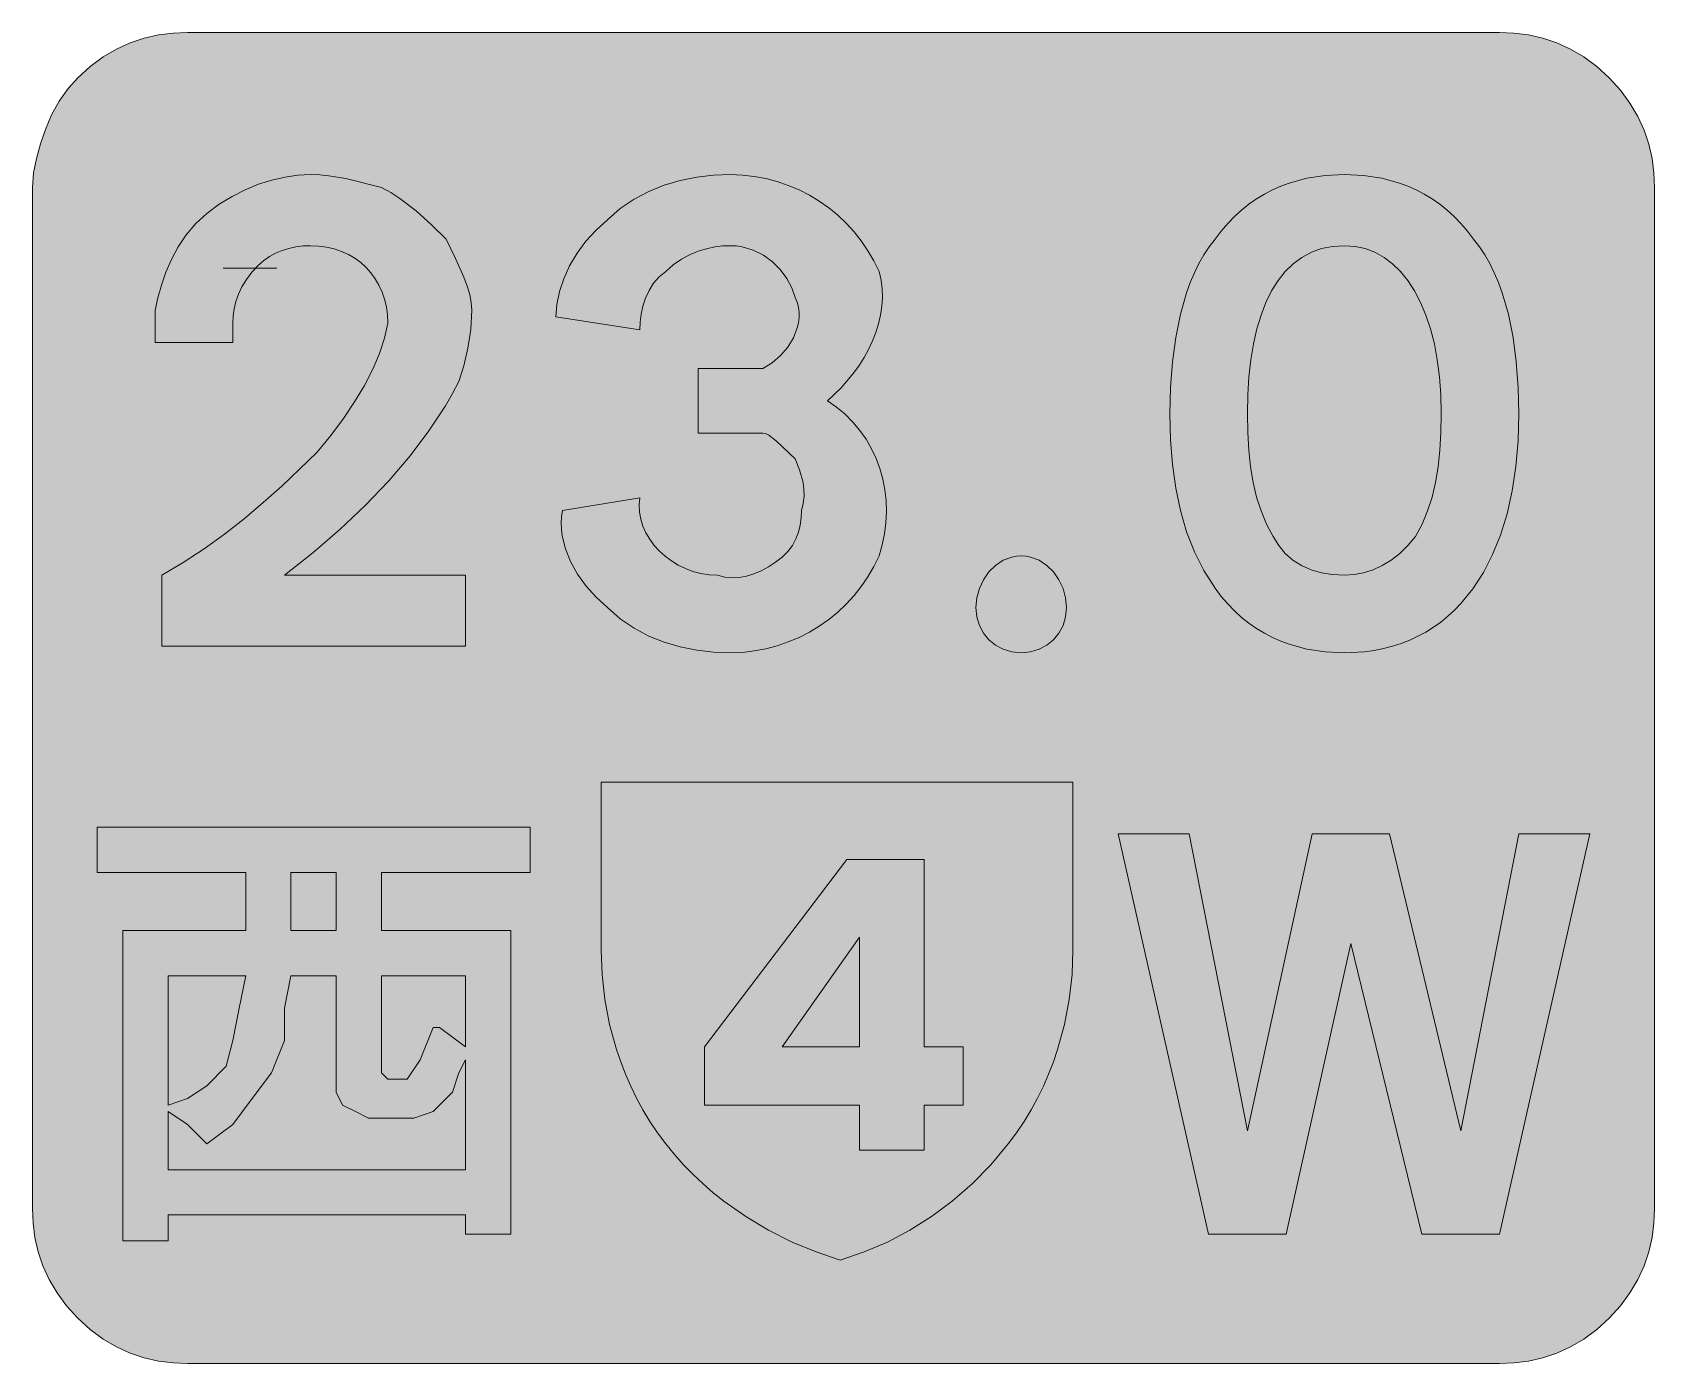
# Model space of a CAD drawing. Header units: metres. Extents: x 133 to 434, y 12 to 259.
import ezdxf

# ---------------------------------------------------------------- set-up
doc = ezdxf.new("R2010")
doc.units = ezdxf.units.M
for name, color, linetype, true_color in [('FILL_BLACK_000000', 7, 'Continuous', 0x000000), ('FILL_LIME_00FF00', 7, 'Continuous', 0x00ff00), ('FILL_WHITE_FFFFFF', 7, 'Continuous', 0xffffff), ('FILL_YELLOW_FFFF00', 7, 'Continuous', 0xffff00), ('STROKE_WHITE_FFFFFF', 7, 'Continuous', 0xffffff)]:
    doc.layers.add(name, color=color, linetype=linetype, true_color=true_color)

msp = doc.modelspace()

# ---------------------------------------------------------------- hatches: boundary and pattern name
at = {"layer": 'FILL_BLACK_000000', "true_color": 0x000000}
h = msp.add_hatch(color=7, dxfattribs=at)
h.dxf.hatch_style = 1
h.paths.add_polyline_path([(305.85, 59.76), (298.65, 59.76), (298.65, 51.36), (286.65, 51.36), (286.65, 59.76), (257.85, 59.76), (257.85, 70.56), (284.25, 105.36), (298.65, 105.36), (298.65, 70.56), (305.85, 70.56), (305.85, 59.76)])
h.paths.add_polyline_path([(286.65, 70.56), (286.65, 90.96), (272.25, 70.56), (286.65, 70.56)], flags=16)
at = {"layer": 'FILL_LIME_00FF00', "true_color": 0x00ff00}
h = msp.add_hatch(color=7, dxfattribs=at)
h.dxf.hatch_style = 1
h.paths.add_polyline_path([(405.45, 258.96), (408.15, 258.85), (410.83, 258.49), (413.49, 257.88), (416.1, 257.01), (418.66, 255.85), (421.14, 254.4), (423.55, 252.64), (425.85, 250.56), (427.93, 248.26), (429.69, 245.85), (431.14, 243.37), (432.3, 240.81), (433.17, 238.2), (433.78, 235.54), (434.14, 232.86), (434.25, 230.16), (434.25, 40.56), (434.14, 37.86), (433.78, 35.18), (433.17, 32.52), (432.3, 29.91), (431.14, 27.35), (429.69, 24.87), (427.93, 22.46), (425.85, 20.16), (423.55, 18.08), (421.14, 16.32), (418.66, 14.87), (416.1, 13.71), (413.49, 12.84), (410.83, 12.23), (408.15, 11.87), (405.45, 11.76), (161.85, 11.76), (159.15, 11.87), (156.47, 12.23), (153.81, 12.84), (151.2, 13.71), (148.64, 14.87), (146.16, 16.32), (143.75, 18.08), (141.45, 20.16), (139.37, 22.46), (137.61, 24.87), (136.16, 27.35), (135, 29.91), (134.13, 32.52), (133.52, 35.18), (133.16, 37.86), (133.05, 40.56), (133.05, 230.16), (133.26, 232.86), (133.8, 235.56), (134.57, 238.26), (135.45, 240.96), (136.56, 243.64), (138, 246.21), (139.67, 248.55), (141.45, 250.56), (143.75, 252.64), (146.16, 254.4), (148.64, 255.85), (151.2, 257.01), (153.81, 257.88), (156.47, 258.49), (159.15, 258.85), (161.85, 258.96), (405.45, 258.96)])
at = {"layer": 'FILL_WHITE_FFFFFF', "true_color": 0xffffff}
h = msp.add_hatch(color=7, dxfattribs=at)
h.dxf.hatch_style = 1
h.paths.add_polyline_path([(155.85, 201.36), (155.85, 207.36), (156.36, 209.66), (157.01, 212.03), (157.83, 214.43), (158.85, 216.81), (160.09, 219.14), (161.59, 221.37), (163.36, 223.45), (165.45, 225.36), (167.75, 227.05), (170.14, 228.51), (172.58, 229.75), (175.05, 230.76), (177.52, 231.55), (179.96, 232.11), (182.35, 232.45), (184.65, 232.56), (186.4, 232.51), (188.06, 232.35), (191.25, 231.81), (197.85, 230.16), (199.6, 229.21), (201.24, 228.15), (204.3, 225.81), (207.13, 223.24), (209.85, 220.56), (211.61, 216.98), (213.15, 213.51), (213.76, 211.85), (214.24, 210.27), (214.54, 208.76), (214.65, 207.36), (214.44, 203.78), (213.9, 200.31), (213.13, 197.07), (212.25, 194.16), (211.06, 191.9), (209.73, 189.61), (206.68, 184.99), (203.16, 180.34), (199.2, 175.71), (194.85, 171.13), (190.14, 166.65), (185.13, 162.32), (179.85, 158.16), (213.45, 158.16), (213.45, 144.96), (157.05, 144.96), (157.05, 158.16), (161.04, 160.52), (164.93, 163.07), (168.69, 165.8), (172.35, 168.66), (175.89, 171.64), (179.33, 174.7), (185.85, 180.96), (188.44, 184.11), (190.78, 187.24), (192.87, 190.35), (194.7, 193.41), (196.24, 196.42), (197.49, 199.35), (198.43, 202.21), (199.05, 204.96), (198.98, 206.51), (198.78, 207.99), (198.44, 209.41), (197.98, 210.75), (197.4, 212.02), (196.71, 213.21), (195.91, 214.31), (195, 215.31), (194, 216.22), (192.9, 217.02), (191.71, 217.71), (190.44, 218.29), (189.1, 218.75), (187.68, 219.09), (186.2, 219.29), (184.65, 219.36), (183.3, 219.3), (181.97, 219.13), (180.66, 218.85), (179.4, 218.46), (178.19, 217.95), (177.06, 217.33), (176, 216.6), (175.05, 215.76), (173.81, 214.41), (172.78, 213.06), (171.95, 211.71), (171.3, 210.36), (170.82, 209.01), (170.49, 207.66), (170.31, 206.31), (170.25, 204.96), (170.25, 201.36), (155.85, 201.36)])
h = msp.add_hatch(color=7, dxfattribs=at)
h.dxf.hatch_style = 1
h.paths.add_polyline_path([(256.65, 184.56), (256.65, 196.56), (266.25, 196.56), (267.45, 196.56), (268.65, 196.56), (270.38, 197.62), (271.95, 198.96), (273.29, 200.53), (274.35, 202.26), (275.07, 204.11), (275.29, 205.05), (275.4, 206.01), (275.4, 206.97), (275.28, 207.91), (275.03, 208.85), (274.65, 209.76), (274.04, 211.55), (273.11, 213.28), (271.91, 214.91), (270.45, 216.36), (268.77, 217.59), (266.89, 218.53), (264.84, 219.14), (263.76, 219.3), (262.65, 219.36), (261.25, 219.3), (259.76, 219.12), (258.22, 218.79), (256.65, 218.31), (255.08, 217.66), (253.54, 216.83), (252.05, 215.8), (250.65, 214.56), (249.41, 213.55), (248.38, 212.37), (247.55, 211.04), (246.9, 209.61), (246.42, 208.13), (246.09, 206.63), (245.91, 205.16), (245.85, 203.76), (230.25, 206.16), (230.42, 208.46), (230.91, 210.83), (231.71, 213.23), (232.8, 215.61), (234.18, 217.94), (235.82, 220.17), (237.71, 222.25), (239.85, 224.16), (242.21, 226.24), (244.76, 228), (247.49, 229.45), (250.35, 230.61), (253.33, 231.48), (256.39, 232.09), (259.5, 232.45), (262.65, 232.56), (264.88, 232.48), (267.08, 232.23), (269.24, 231.82), (271.35, 231.27), (273.4, 230.56), (275.39, 229.71), (277.31, 228.73), (279.15, 227.61), (280.91, 226.37), (282.57, 225), (284.14, 223.52), (285.6, 221.93), (286.95, 220.23), (288.18, 218.43), (289.28, 216.54), (290.25, 214.56), (290.62, 212.97), (290.82, 211.36), (290.87, 209.74), (290.78, 208.11), (290.54, 206.48), (290.17, 204.86), (289.67, 203.25), (289.05, 201.66), (288.32, 200.1), (287.48, 198.58), (286.55, 197.09), (285.53, 195.66), (283.23, 192.97), (280.65, 190.56), (282.38, 189.37), (283.97, 188.04), (285.41, 186.6), (286.71, 185.05), (287.86, 183.4), (288.86, 181.66), (289.7, 179.84), (290.4, 177.96), (290.94, 176.02), (291.33, 174.04), (291.55, 172.02), (291.62, 169.97), (291.52, 167.91), (291.26, 165.85), (290.84, 163.8), (290.25, 161.76), (289.28, 159.78), (288.18, 157.89), (286.95, 156.09), (285.6, 154.39), (284.14, 152.8), (282.57, 151.32), (280.91, 149.95), (279.15, 148.71), (277.31, 147.59), (275.39, 146.61), (273.4, 145.76), (271.35, 145.05), (269.24, 144.5), (267.08, 144.09), (264.88, 143.84), (262.65, 143.76), (259.5, 143.87), (256.39, 144.23), (253.33, 144.84), (250.35, 145.71), (247.49, 146.87), (244.76, 148.32), (242.21, 150.08), (239.85, 152.16), (237.72, 154.07), (235.84, 156.15), (234.24, 158.38), (232.95, 160.71), (232, 163.09), (231.41, 165.49), (231.27, 166.68), (231.22, 167.86), (231.28, 169.02), (231.45, 170.16), (245.85, 172.56), (245.72, 171.21), (245.78, 169.87), (246.01, 168.56), (246.41, 167.27), (246.97, 166.03), (247.66, 164.84), (248.5, 163.71), (249.45, 162.66), (250.52, 161.69), (251.69, 160.82), (252.95, 160.05), (254.29, 159.4), (255.7, 158.87), (257.17, 158.48), (258.69, 158.24), (260.25, 158.16), (261.6, 157.82), (262.95, 157.69), (264.3, 157.76), (265.65, 158.01), (267, 158.43), (268.35, 159), (269.7, 159.72), (271.05, 160.56), (272.29, 161.51), (273.32, 162.57), (274.15, 163.7), (274.8, 164.91), (275.28, 166.17), (275.61, 167.48), (275.79, 168.81), (275.85, 170.16), (276.19, 171.51), (276.34, 172.84), (276.31, 174.15), (276.15, 175.41), (275.51, 177.75), (274.65, 179.76), (271.2, 183.06), (269.76, 184.15), (269.15, 184.45), (268.65, 184.56), (256.65, 184.56)])
h = msp.add_hatch(color=7, dxfattribs=at)
h.dxf.hatch_style = 1
h.paths.add_polyline_path([(344.72, 197.78), (345.33, 202.31), (346.2, 206.61), (347.36, 210.62), (348.04, 212.51), (348.81, 214.32), (349.65, 216.03), (350.57, 217.64), (351.57, 219.15), (352.65, 220.56), (353.8, 222.08), (355.01, 223.49), (356.27, 224.79), (357.58, 225.98), (358.94, 227.07), (360.35, 228.05), (361.8, 228.93), (363.3, 229.71), (364.84, 230.39), (366.42, 230.98), (369.69, 231.87), (373.11, 232.39), (376.65, 232.56), (380.19, 232.39), (383.61, 231.87), (386.88, 230.98), (388.46, 230.39), (390, 229.71), (391.5, 228.93), (392.95, 228.05), (394.36, 227.07), (395.72, 225.98), (397.03, 224.79), (398.29, 223.49), (399.5, 222.08), (400.65, 220.56), (401.73, 219.15), (402.73, 217.64), (403.65, 216.03), (404.49, 214.32), (405.26, 212.51), (405.94, 210.62), (407.1, 206.61), (407.97, 202.31), (408.58, 197.78), (408.94, 193.05), (409.05, 188.16), (408.91, 183.11), (408.49, 178.33), (407.81, 173.81), (406.86, 169.58), (405.64, 165.63), (404.18, 161.98), (402.46, 158.64), (400.5, 155.61), (398.3, 152.9), (397.11, 151.68), (395.87, 150.53), (394.56, 149.47), (393.2, 148.5), (391.79, 147.61), (390.32, 146.82), (388.79, 146.11), (387.22, 145.49), (385.58, 144.97), (383.9, 144.54), (382.16, 144.2), (380.38, 143.96), (376.65, 143.76), (373.11, 143.93), (369.69, 144.45), (366.42, 145.34), (364.84, 145.93), (363.3, 146.61), (361.8, 147.39), (360.35, 148.27), (358.94, 149.25), (357.58, 150.34), (356.27, 151.53), (355.01, 152.83), (353.8, 154.24), (352.65, 155.76), (350.57, 159.02), (348.81, 162.51), (347.36, 166.22), (346.2, 170.16), (345.33, 174.32), (344.72, 178.71), (344.36, 183.32), (344.25, 188.16), (344.36, 193.05), (344.72, 197.78)])
h.paths.add_polyline_path([(380.23, 158.61), (381.99, 159.17), (383.7, 159.96), (385.36, 160.97), (386.94, 162.21), (388.45, 163.67), (389.85, 165.36), (391.09, 167.67), (392.12, 170.1), (392.95, 172.68), (393.6, 175.41), (394.08, 178.31), (394.41, 181.39), (394.59, 184.67), (394.65, 188.16), (394.57, 191.67), (394.32, 195.01), (393.91, 198.17), (393.36, 201.13), (392.65, 203.9), (391.8, 206.47), (390.82, 208.82), (389.7, 210.96), (388.46, 212.87), (387.09, 214.55), (385.61, 215.99), (384.02, 217.18), (382.32, 218.13), (380.52, 218.81), (378.63, 219.22), (376.65, 219.36), (374.47, 219.22), (372.43, 218.81), (370.53, 218.13), (368.78, 217.18), (367.16, 215.99), (365.68, 214.55), (364.35, 212.87), (363.15, 210.96), (362.1, 208.82), (361.18, 206.47), (360.41, 203.9), (359.78, 201.13), (359.28, 198.17), (358.93, 195.01), (358.72, 191.67), (358.65, 188.16), (358.71, 184.67), (358.89, 181.39), (359.22, 178.31), (359.7, 175.41), (360.35, 172.68), (361.18, 170.1), (362.21, 167.67), (363.45, 165.36), (364.46, 163.67), (365.68, 162.21), (367.1, 160.97), (368.7, 159.96), (370.47, 159.17), (372.39, 158.61), (374.46, 158.27), (376.65, 158.16), (378.45, 158.27), (380.23, 158.61)], flags=16)
h = msp.add_hatch(color=7, dxfattribs=at)
h.dxf.hatch_style = 1
h.paths.add_polyline_path([(324.89, 150.42), (324.41, 148.82), (323.66, 147.39), (322.65, 146.16), (321.42, 145.15), (319.99, 144.4), (318.39, 143.92), (316.65, 143.76), (314.91, 143.92), (313.31, 144.4), (311.88, 145.15), (310.65, 146.16), (309.64, 147.39), (308.89, 148.82), (308.41, 150.42), (308.25, 152.16), (308.41, 153.95), (308.89, 155.68), (309.64, 157.31), (310.65, 158.76), (311.88, 159.99), (313.31, 160.93), (314.91, 161.54), (315.76, 161.7), (316.65, 161.76), (317.54, 161.7), (318.39, 161.54), (319.99, 160.93), (321.42, 159.99), (322.65, 158.76), (323.66, 157.31), (324.41, 155.68), (324.89, 153.95), (325.05, 152.16), (324.89, 150.42)])
h = msp.add_hatch(color=7, dxfattribs=at)
h.dxf.hatch_style = 1
h.paths.add_polyline_path([(158.25, 34.56), (149.85, 34.56), (149.85, 92.16), (172.65, 92.16), (172.65, 102.96), (145.05, 102.96), (145.05, 111.36), (225.45, 111.36), (225.45, 102.96), (197.85, 102.96), (197.85, 92.16), (221.85, 92.16), (221.85, 35.76), (213.45, 35.76), (213.45, 39.36), (158.25, 39.36), (158.25, 34.56)])
h.paths.add_polyline_path([(181.05, 92.16), (189.45, 92.16), (189.45, 102.96), (181.05, 102.96), (181.05, 92.16)], flags=16)
h.paths.add_polyline_path([(202.65, 64.56), (205.05, 68.16), (207.45, 74.16), (208.65, 74.16), (213.45, 70.56), (213.45, 83.76), (197.85, 83.76), (197.85, 68.16), (197.85, 65.76), (199.05, 64.56), (202.65, 64.56)], flags=16)
h.paths.add_polyline_path([(165.45, 63.36), (169.05, 66.96), (170.25, 71.76), (171.45, 77.76), (172.65, 83.76), (158.25, 83.76), (158.25, 59.76), (161.85, 60.96), (165.45, 63.36)], flags=16)
h.paths.add_polyline_path([(213.45, 68.16), (212.25, 65.76), (211.05, 62.16), (207.45, 58.56), (203.85, 57.36), (195.45, 57.36), (193.05, 58.56), (190.65, 59.76), (189.45, 62.16), (189.45, 64.56), (189.45, 83.76), (181.05, 83.76), (179.85, 77.76), (179.85, 71.76), (177.45, 65.76), (173.85, 60.96), (170.25, 56.16), (165.45, 52.56), (161.85, 56.16), (158.25, 58.56), (158.25, 47.76), (213.45, 47.76), (213.45, 68.16)], flags=16)
h = msp.add_hatch(color=7, dxfattribs=at)
h.dxf.hatch_style = 1
h.paths.add_polyline_path([(334.65, 110.16), (347.85, 110.16), (358.65, 54.96), (370.65, 110.16), (385.05, 110.16), (398.25, 54.96), (409.05, 110.16), (422.25, 110.16), (405.45, 35.76), (391.05, 35.76), (377.85, 89.76), (365.85, 35.76), (351.45, 35.76), (334.65, 110.16)])
at = {"layer": 'FILL_YELLOW_FFFF00', "true_color": 0xffff00}
h = msp.add_hatch(color=7, dxfattribs=at)
h.dxf.hatch_style = 1
h.paths.add_polyline_path([(278.56, 32.48), (274.11, 34.33), (269.74, 36.53), (265.5, 39.06), (261.43, 41.93), (259.47, 43.49), (257.57, 45.13), (255.73, 46.86), (253.96, 48.68), (252.27, 50.58), (250.65, 52.56), (249.13, 54.61), (247.72, 56.72), (246.42, 58.86), (245.23, 61.05), (244.14, 63.28), (243.16, 65.53), (242.28, 67.81), (241.5, 70.11), (240.23, 74.74), (239.34, 79.39), (238.82, 84.01), (238.65, 88.56), (238.65, 119.76), (326.25, 119.76), (326.25, 88.56), (326.08, 84.01), (325.56, 79.39), (324.67, 74.74), (323.4, 70.11), (322.62, 67.81), (321.74, 65.53), (320.76, 63.28), (319.67, 61.05), (318.48, 58.86), (317.18, 56.72), (315.77, 54.61), (314.25, 52.56), (310.99, 48.68), (307.52, 45.13), (303.85, 41.93), (300, 39.06), (295.98, 36.53), (291.81, 34.33), (287.49, 32.48), (283.05, 30.96), (278.56, 32.48)])

# ---------------------------------------------------------------- linework, layer by layer
at = {"layer": 'FILL_BLACK_000000', "lineweight": 0, "true_color": 0x000000}
for points in [[(305.85, 59.76), (298.65, 59.76), (298.65, 51.36), (286.65, 51.36), (286.65, 59.76), (257.85, 59.76), (257.85, 70.56), (284.25, 105.36), (298.65, 105.36), (298.65, 70.56), (305.85, 70.56)], [(286.65, 70.56), (286.65, 90.96), (272.25, 70.56)]]:
    msp.add_lwpolyline(points, close=True, dxfattribs=at)
at = {"layer": 'FILL_LIME_00FF00', "lineweight": 0, "true_color": 0x00ff00}
msp.add_lwpolyline([(405.45, 258.96), (408.15, 258.85), (410.83, 258.49), (413.49, 257.88), (416.1, 257.01), (418.66, 255.85), (421.14, 254.4), (423.55, 252.64), (425.85, 250.56), (427.93, 248.26), (429.69, 245.85), (431.14, 243.37), (432.3, 240.81), (433.17, 238.2), (433.78, 235.54), (434.14, 232.86), (434.25, 230.16), (434.25, 40.56), (434.14, 37.86), (433.78, 35.18), (433.17, 32.52), (432.3, 29.91), (431.14, 27.35), (429.69, 24.87), (427.93, 22.46), (425.85, 20.16), (423.55, 18.08), (421.14, 16.32), (418.66, 14.87), (416.1, 13.71), (413.49, 12.84), (410.83, 12.23), (408.15, 11.87), (405.45, 11.76), (161.85, 11.76), (159.15, 11.87), (156.47, 12.23), (153.81, 12.84), (151.2, 13.71), (148.64, 14.87), (146.16, 16.32), (143.75, 18.08), (141.45, 20.16), (139.37, 22.46), (137.61, 24.87), (136.16, 27.35), (135, 29.91), (134.13, 32.52), (133.52, 35.18), (133.16, 37.86), (133.05, 40.56), (133.05, 230.16), (133.26, 232.86), (133.8, 235.56), (134.57, 238.26), (135.45, 240.96), (136.56, 243.64), (138, 246.21), (139.67, 248.55), (141.45, 250.56), (143.75, 252.64), (146.16, 254.4), (148.64, 255.85), (151.2, 257.01), (153.81, 257.88), (156.47, 258.49), (159.15, 258.85), (161.85, 258.96)], close=True, dxfattribs=at)
at = {"layer": 'FILL_WHITE_FFFFFF', "lineweight": 0, "true_color": 0xffffff}
for points in [[(155.85, 201.36), (155.85, 207.36), (156.36, 209.66), (157.01, 212.03), (157.83, 214.43), (158.85, 216.81), (160.09, 219.14), (161.59, 221.37), (163.36, 223.45), (165.45, 225.36), (167.75, 227.05), (170.14, 228.51), (172.58, 229.75), (175.05, 230.76), (177.52, 231.55), (179.96, 232.11), (182.35, 232.45), (184.65, 232.56), (186.4, 232.51), (188.06, 232.35), (191.25, 231.81), (197.85, 230.16), (199.6, 229.21), (201.24, 228.15), (204.3, 225.81), (207.13, 223.24), (209.85, 220.56), (211.61, 216.98), (213.15, 213.51), (213.76, 211.85), (214.24, 210.27), (214.54, 208.76), (214.65, 207.36), (214.44, 203.78), (213.9, 200.31), (213.13, 197.07), (212.25, 194.16), (211.06, 191.9), (209.73, 189.61), (206.68, 184.99), (203.16, 180.34), (199.2, 175.71), (194.85, 171.13), (190.14, 166.65), (185.13, 162.32), (179.85, 158.16), (213.45, 158.16), (213.45, 144.96), (157.05, 144.96), (157.05, 158.16), (161.04, 160.52), (164.93, 163.07), (168.69, 165.8), (172.35, 168.66), (175.89, 171.64), (179.33, 174.7), (185.85, 180.96), (188.44, 184.11), (190.78, 187.24), (192.87, 190.35), (194.7, 193.41), (196.24, 196.42), (197.49, 199.35), (198.43, 202.21), (199.05, 204.96), (198.98, 206.51), (198.78, 207.99), (198.44, 209.41), (197.98, 210.75), (197.4, 212.02), (196.71, 213.21), (195.91, 214.31), (195, 215.31), (194, 216.22), (192.9, 217.02), (191.71, 217.71), (190.44, 218.29), (189.1, 218.75), (187.68, 219.09), (186.2, 219.29), (184.65, 219.36), (183.3, 219.3), (181.97, 219.13), (180.66, 218.85), (179.4, 218.46), (178.19, 217.95), (177.06, 217.33), (176, 216.6), (175.05, 215.76), (173.81, 214.41), (172.78, 213.06), (171.95, 211.71), (171.3, 210.36), (170.82, 209.01), (170.49, 207.66), (170.31, 206.31), (170.25, 204.96), (170.25, 201.36)], [(256.65, 184.56), (256.65, 196.56), (266.25, 196.56), (267.45, 196.56), (268.65, 196.56), (270.38, 197.62), (271.95, 198.96), (273.29, 200.53), (274.35, 202.26), (275.07, 204.11), (275.29, 205.05), (275.4, 206.01), (275.4, 206.97), (275.28, 207.91), (275.03, 208.85), (274.65, 209.76), (274.04, 211.55), (273.11, 213.28), (271.91, 214.91), (270.45, 216.36), (268.77, 217.59), (266.89, 218.53), (264.84, 219.14), (263.76, 219.3), (262.65, 219.36), (261.25, 219.3), (259.76, 219.12), (258.22, 218.79), (256.65, 218.31), (255.08, 217.66), (253.54, 216.83), (252.05, 215.8), (250.65, 214.56), (249.41, 213.55), (248.38, 212.37), (247.55, 211.04), (246.9, 209.61), (246.42, 208.13), (246.09, 206.63), (245.91, 205.16), (245.85, 203.76), (230.25, 206.16), (230.42, 208.46), (230.91, 210.83), (231.71, 213.23), (232.8, 215.61), (234.18, 217.94), (235.82, 220.17), (237.71, 222.25), (239.85, 224.16), (242.21, 226.24), (244.76, 228), (247.49, 229.45), (250.35, 230.61), (253.33, 231.48), (256.39, 232.09), (259.5, 232.45), (262.65, 232.56), (264.88, 232.48), (267.08, 232.23), (269.24, 231.82), (271.35, 231.27), (273.4, 230.56), (275.39, 229.71), (277.31, 228.73), (279.15, 227.61), (280.91, 226.37), (282.57, 225), (284.14, 223.52), (285.6, 221.93), (286.95, 220.23), (288.18, 218.43), (289.28, 216.54), (290.25, 214.56), (290.62, 212.97), (290.82, 211.36), (290.87, 209.74), (290.78, 208.11), (290.54, 206.48), (290.17, 204.86), (289.67, 203.25), (289.05, 201.66), (288.32, 200.1), (287.48, 198.58), (286.55, 197.09), (285.53, 195.66), (283.23, 192.97), (280.65, 190.56), (282.38, 189.37), (283.97, 188.04), (285.41, 186.6), (286.71, 185.05), (287.86, 183.4), (288.86, 181.66), (289.7, 179.84), (290.4, 177.96), (290.94, 176.02), (291.33, 174.04), (291.55, 172.02), (291.62, 169.97), (291.52, 167.91), (291.26, 165.85), (290.84, 163.8), (290.25, 161.76), (289.28, 159.78), (288.18, 157.89), (286.95, 156.09), (285.6, 154.39), (284.14, 152.8), (282.57, 151.32), (280.91, 149.95), (279.15, 148.71), (277.31, 147.59), (275.39, 146.61), (273.4, 145.76), (271.35, 145.05), (269.24, 144.5), (267.08, 144.09), (264.88, 143.84), (262.65, 143.76), (259.5, 143.87), (256.39, 144.23), (253.33, 144.84), (250.35, 145.71), (247.49, 146.87), (244.76, 148.32), (242.21, 150.08), (239.85, 152.16), (237.72, 154.07), (235.84, 156.15), (234.24, 158.38), (232.95, 160.71), (232, 163.09), (231.41, 165.49), (231.27, 166.68), (231.22, 167.86), (231.28, 169.02), (231.45, 170.16), (245.85, 172.56), (245.72, 171.21), (245.78, 169.87), (246.01, 168.56), (246.41, 167.27), (246.97, 166.03), (247.66, 164.84), (248.5, 163.71), (249.45, 162.66), (250.52, 161.69), (251.69, 160.82), (252.95, 160.05), (254.29, 159.4), (255.7, 158.87), (257.17, 158.48), (258.69, 158.24), (260.25, 158.16), (261.6, 157.82), (262.95, 157.69), (264.3, 157.76), (265.65, 158.01), (267, 158.43), (268.35, 159), (269.7, 159.72), (271.05, 160.56), (272.29, 161.51), (273.32, 162.57), (274.15, 163.7), (274.8, 164.91), (275.28, 166.17), (275.61, 167.48), (275.79, 168.81), (275.85, 170.16), (276.19, 171.51), (276.34, 172.84), (276.31, 174.15), (276.15, 175.41), (275.51, 177.75), (274.65, 179.76), (271.2, 183.06), (269.76, 184.15), (269.15, 184.45), (268.65, 184.56)], [(344.72, 197.78), (345.33, 202.31), (346.2, 206.61), (347.36, 210.62), (348.04, 212.51), (348.81, 214.32), (349.65, 216.03), (350.57, 217.64), (351.57, 219.15), (352.65, 220.56), (353.8, 222.08), (355.01, 223.49), (356.27, 224.79), (357.58, 225.98), (358.94, 227.07), (360.35, 228.05), (361.8, 228.93), (363.3, 229.71), (364.84, 230.39), (366.42, 230.98), (369.69, 231.87), (373.11, 232.39), (376.65, 232.56), (380.19, 232.39), (383.61, 231.87), (386.88, 230.98), (388.46, 230.39), (390, 229.71), (391.5, 228.93), (392.95, 228.05), (394.36, 227.07), (395.72, 225.98), (397.03, 224.79), (398.29, 223.49), (399.5, 222.08), (400.65, 220.56), (401.73, 219.15), (402.73, 217.64), (403.65, 216.03), (404.49, 214.32), (405.26, 212.51), (405.94, 210.62), (407.1, 206.61), (407.97, 202.31), (408.58, 197.78), (408.94, 193.05), (409.05, 188.16), (408.91, 183.11), (408.49, 178.33), (407.81, 173.81), (406.86, 169.58), (405.64, 165.63), (404.18, 161.98), (402.46, 158.64), (400.5, 155.61), (398.3, 152.9), (397.11, 151.68), (395.87, 150.53), (394.56, 149.47), (393.2, 148.5), (391.79, 147.61), (390.32, 146.82), (388.79, 146.11), (387.22, 145.49), (385.58, 144.97), (383.9, 144.54), (382.16, 144.2), (380.38, 143.96), (376.65, 143.76), (373.11, 143.93), (369.69, 144.45), (366.42, 145.34), (364.84, 145.93), (363.3, 146.61), (361.8, 147.39), (360.35, 148.27), (358.94, 149.25), (357.58, 150.34), (356.27, 151.53), (355.01, 152.83), (353.8, 154.24), (352.65, 155.76), (350.57, 159.02), (348.81, 162.51), (347.36, 166.22), (346.2, 170.16), (345.33, 174.32), (344.72, 178.71), (344.36, 183.32), (344.25, 188.16), (344.36, 193.05)], [(380.23, 158.61), (381.99, 159.17), (383.7, 159.96), (385.36, 160.97), (386.94, 162.21), (388.45, 163.67), (389.85, 165.36), (391.09, 167.67), (392.12, 170.1), (392.95, 172.68), (393.6, 175.41), (394.08, 178.31), (394.41, 181.39), (394.59, 184.67), (394.65, 188.16), (394.57, 191.67), (394.32, 195.01), (393.91, 198.17), (393.36, 201.13), (392.65, 203.9), (391.8, 206.47), (390.82, 208.82), (389.7, 210.96), (388.46, 212.87), (387.09, 214.55), (385.61, 215.99), (384.02, 217.18), (382.32, 218.13), (380.52, 218.81), (378.63, 219.22), (376.65, 219.36), (374.47, 219.22), (372.43, 218.81), (370.53, 218.13), (368.78, 217.18), (367.16, 215.99), (365.68, 214.55), (364.35, 212.87), (363.15, 210.96), (362.1, 208.82), (361.18, 206.47), (360.41, 203.9), (359.78, 201.13), (359.28, 198.17), (358.93, 195.01), (358.72, 191.67), (358.65, 188.16), (358.71, 184.67), (358.89, 181.39), (359.22, 178.31), (359.7, 175.41), (360.35, 172.68), (361.18, 170.1), (362.21, 167.67), (363.45, 165.36), (364.46, 163.67), (365.68, 162.21), (367.1, 160.97), (368.7, 159.96), (370.47, 159.17), (372.39, 158.61), (374.46, 158.27), (376.65, 158.16), (378.45, 158.27)], [(324.89, 150.42), (324.41, 148.82), (323.66, 147.39), (322.65, 146.16), (321.42, 145.15), (319.99, 144.4), (318.39, 143.92), (316.65, 143.76), (314.91, 143.92), (313.31, 144.4), (311.88, 145.15), (310.65, 146.16), (309.64, 147.39), (308.89, 148.82), (308.41, 150.42), (308.25, 152.16), (308.41, 153.95), (308.89, 155.68), (309.64, 157.31), (310.65, 158.76), (311.88, 159.99), (313.31, 160.93), (314.91, 161.54), (315.76, 161.7), (316.65, 161.76), (317.54, 161.7), (318.39, 161.54), (319.99, 160.93), (321.42, 159.99), (322.65, 158.76), (323.66, 157.31), (324.41, 155.68), (324.89, 153.95), (325.05, 152.16)], [(158.25, 34.56), (149.85, 34.56), (149.85, 92.16), (172.65, 92.16), (172.65, 102.96), (145.05, 102.96), (145.05, 111.36), (225.45, 111.36), (225.45, 102.96), (197.85, 102.96), (197.85, 92.16), (221.85, 92.16), (221.85, 35.76), (213.45, 35.76), (213.45, 39.36), (158.25, 39.36)], [(334.65, 110.16), (347.85, 110.16), (358.65, 54.96), (370.65, 110.16), (385.05, 110.16), (398.25, 54.96), (409.05, 110.16), (422.25, 110.16), (405.45, 35.76), (391.05, 35.76), (377.85, 89.76), (365.85, 35.76), (351.45, 35.76)], [(181.05, 92.16), (189.45, 92.16), (189.45, 102.96), (181.05, 102.96)], [(165.45, 63.36), (169.05, 66.96), (170.25, 71.76), (171.45, 77.76), (172.65, 83.76), (158.25, 83.76), (158.25, 59.76), (161.85, 60.96)], [(213.45, 68.16), (212.25, 65.76), (211.05, 62.16), (207.45, 58.56), (203.85, 57.36), (195.45, 57.36), (193.05, 58.56), (190.65, 59.76), (189.45, 62.16), (189.45, 64.56), (189.45, 83.76), (181.05, 83.76), (179.85, 77.76), (179.85, 71.76), (177.45, 65.76), (173.85, 60.96), (170.25, 56.16), (165.45, 52.56), (161.85, 56.16), (158.25, 58.56), (158.25, 47.76), (213.45, 47.76)], [(202.65, 64.56), (205.05, 68.16), (207.45, 74.16), (208.65, 74.16), (213.45, 70.56), (213.45, 83.76), (197.85, 83.76), (197.85, 68.16), (197.85, 65.76), (199.05, 64.56)]]:
    msp.add_lwpolyline(points, close=True, dxfattribs=at)
at = {"layer": 'FILL_YELLOW_FFFF00', "lineweight": 0, "true_color": 0xffff00}
msp.add_lwpolyline([(278.56, 32.48), (274.11, 34.33), (269.74, 36.53), (265.5, 39.06), (261.43, 41.93), (259.47, 43.49), (257.57, 45.13), (255.73, 46.86), (253.96, 48.68), (252.27, 50.58), (250.65, 52.56), (249.13, 54.61), (247.72, 56.72), (246.42, 58.86), (245.23, 61.05), (244.14, 63.28), (243.16, 65.53), (242.28, 67.81), (241.5, 70.11), (240.23, 74.74), (239.34, 79.39), (238.82, 84.01), (238.65, 88.56), (238.65, 119.76), (326.25, 119.76), (326.25, 88.56), (326.08, 84.01), (325.56, 79.39), (324.67, 74.74), (323.4, 70.11), (322.62, 67.81), (321.74, 65.53), (320.76, 63.28), (319.67, 61.05), (318.48, 58.86), (317.18, 56.72), (315.77, 54.61), (314.25, 52.56), (310.99, 48.68), (307.52, 45.13), (303.85, 41.93), (300, 39.06), (295.98, 36.53), (291.81, 34.33), (287.49, 32.48), (283.05, 30.96)], close=True, dxfattribs=at)
at = {"layer": 'STROKE_WHITE_FFFFFF', "lineweight": 0, "true_color": 0xffffff}
for points in [[(168.45, 215.2), (178.45, 215.2)], [(248.45, 215.2), (248.45, 215.2)], [(344.25, 188.16), (344.25, 188.16)], [(268.45, 185.2), (268.45, 185.2)], [(348.45, 185.2), (348.45, 185.2)], [(348.45, 185.2), (348.45, 185.2)], [(348.45, 185.2), (348.45, 185.2)], [(348.45, 185.2), (348.45, 185.2)], [(348.45, 185.2), (348.45, 185.2)]]:
    msp.add_lwpolyline(points, dxfattribs=at)

doc.saveas('drawing.dxf')
